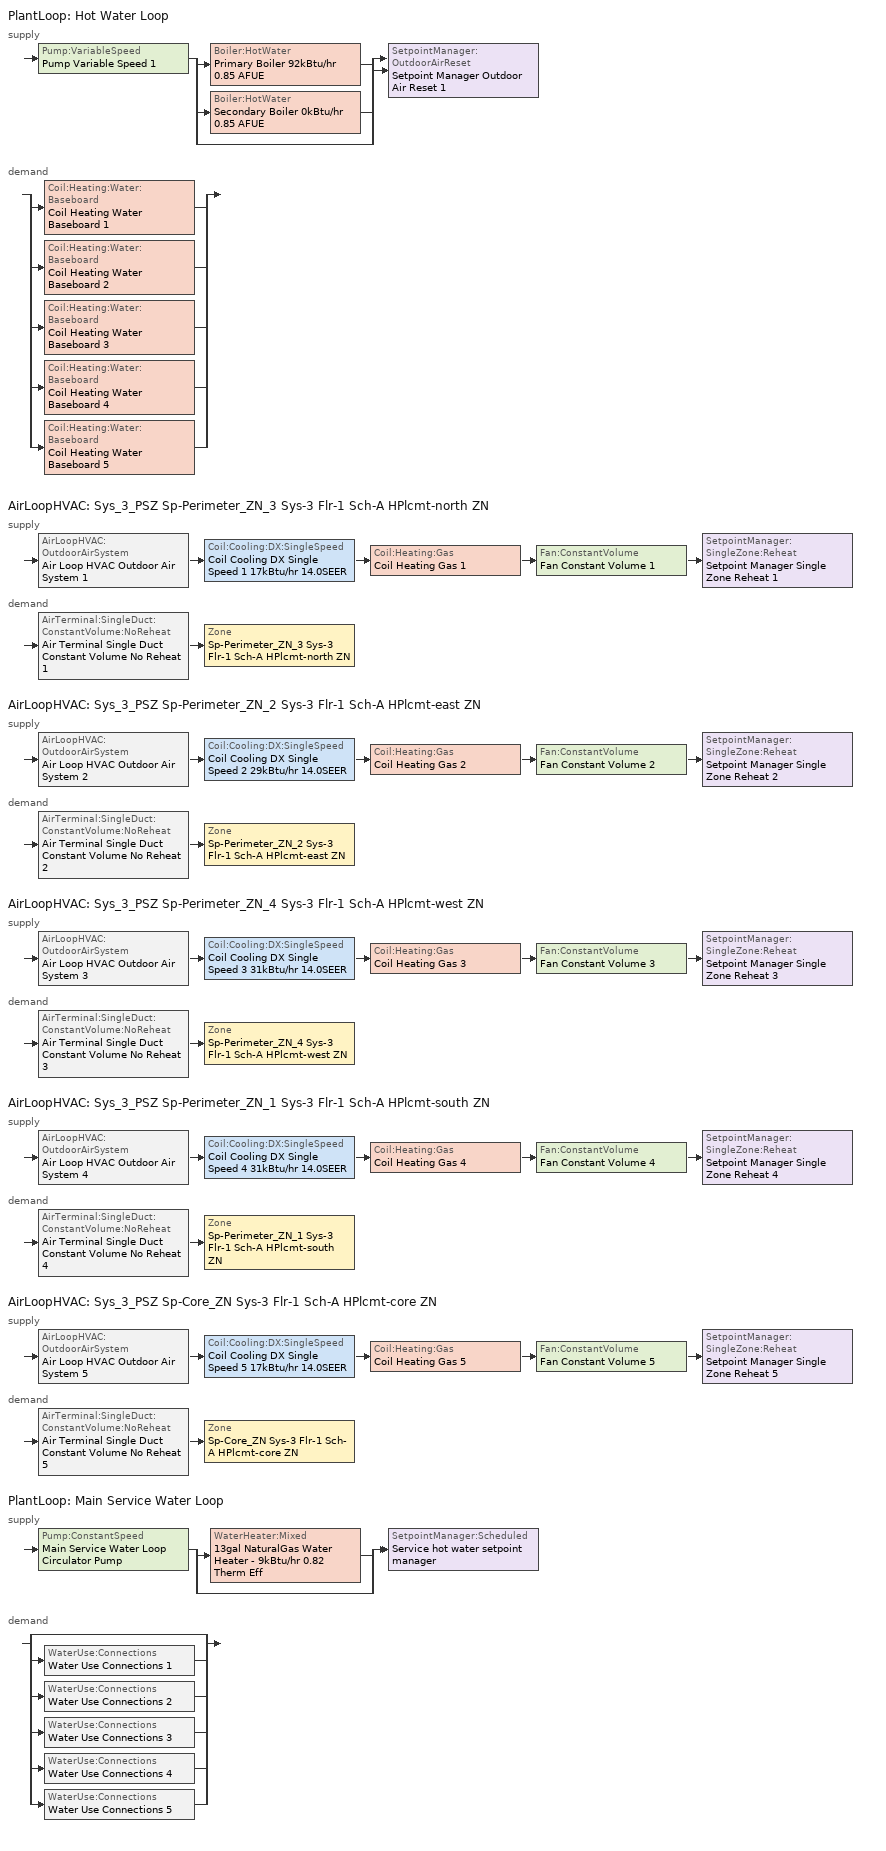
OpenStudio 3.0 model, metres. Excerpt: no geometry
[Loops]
PlantLoop 'Hot Water Loop'
 supply: Pump:VariableSpeed 'Pump Variable Speed 1' > split
  | Boiler:HotWater 'Primary Boiler 92kBtu/hr 0.85 AFUE'
  | Boiler:HotWater 'Secondary Boiler 0kBtu/hr 0.85 AFUE'
  | bypass
  join > SetpointManager:OutdoorAirReset 'Setpoint Manager Outdoor Air Reset 1'
 demand: split
  | Coil:Heating:Water:Baseboard 'Coil Heating Water Baseboard 1'
  | Coil:Heating:Water:Baseboard 'Coil Heating Water Baseboard 2'
  | Coil:Heating:Water:Baseboard 'Coil Heating Water Baseboard 3'
  | Coil:Heating:Water:Baseboard 'Coil Heating Water Baseboard 4'
  | Coil:Heating:Water:Baseboard 'Coil Heating Water Baseboard 5'
AirLoopHVAC 'Sys_3_PSZ Sp-Perimeter_ZN_3 Sys-3 Flr-1 Sch-A HPlcmt-north ZN'
 supply: AirLoopHVAC:OutdoorAirSystem 'Air Loop HVAC Outdoor Air System 1' > Coil:Cooling:DX:SingleSpeed 'Coil Cooling DX Single Speed 1 17kBtu/hr 14.0SEER' > Coil:Heating:Gas 'Coil Heating Gas 1' > Fan:ConstantVolume 'Fan Constant Volume 1' > SetpointManager:SingleZone:Reheat 'Setpoint Manager Single Zone Reheat 1'
 demand: AirTerminal:SingleDuct:ConstantVolume:NoReheat 'Air Terminal Single Duct Constant Volume No Reheat 1' > Zone 'Sp-Perimeter_ZN_3 Sys-3 Flr-1 Sch-A HPlcmt-north ZN'
AirLoopHVAC 'Sys_3_PSZ Sp-Perimeter_ZN_2 Sys-3 Flr-1 Sch-A HPlcmt-east ZN'
 supply: AirLoopHVAC:OutdoorAirSystem 'Air Loop HVAC Outdoor Air System 2' > Coil:Cooling:DX:SingleSpeed 'Coil Cooling DX Single Speed 2 29kBtu/hr 14.0SEER' > Coil:Heating:Gas 'Coil Heating Gas 2' > Fan:ConstantVolume 'Fan Constant Volume 2' > SetpointManager:SingleZone:Reheat 'Setpoint Manager Single Zone Reheat 2'
 demand: AirTerminal:SingleDuct:ConstantVolume:NoReheat 'Air Terminal Single Duct Constant Volume No Reheat 2' > Zone 'Sp-Perimeter_ZN_2 Sys-3 Flr-1 Sch-A HPlcmt-east ZN'
AirLoopHVAC 'Sys_3_PSZ Sp-Perimeter_ZN_4 Sys-3 Flr-1 Sch-A HPlcmt-west ZN'
 supply: AirLoopHVAC:OutdoorAirSystem 'Air Loop HVAC Outdoor Air System 3' > Coil:Cooling:DX:SingleSpeed 'Coil Cooling DX Single Speed 3 31kBtu/hr 14.0SEER' > Coil:Heating:Gas 'Coil Heating Gas 3' > Fan:ConstantVolume 'Fan Constant Volume 3' > SetpointManager:SingleZone:Reheat 'Setpoint Manager Single Zone Reheat 3'
 demand: AirTerminal:SingleDuct:ConstantVolume:NoReheat 'Air Terminal Single Duct Constant Volume No Reheat 3' > Zone 'Sp-Perimeter_ZN_4 Sys-3 Flr-1 Sch-A HPlcmt-west ZN'
AirLoopHVAC 'Sys_3_PSZ Sp-Perimeter_ZN_1 Sys-3 Flr-1 Sch-A HPlcmt-south ZN'
 supply: AirLoopHVAC:OutdoorAirSystem 'Air Loop HVAC Outdoor Air System 4' > Coil:Cooling:DX:SingleSpeed 'Coil Cooling DX Single Speed 4 31kBtu/hr 14.0SEER' > Coil:Heating:Gas 'Coil Heating Gas 4' > Fan:ConstantVolume 'Fan Constant Volume 4' > SetpointManager:SingleZone:Reheat 'Setpoint Manager Single Zone Reheat 4'
 demand: AirTerminal:SingleDuct:ConstantVolume:NoReheat 'Air Terminal Single Duct Constant Volume No Reheat 4' > Zone 'Sp-Perimeter_ZN_1 Sys-3 Flr-1 Sch-A HPlcmt-south ZN'
AirLoopHVAC 'Sys_3_PSZ Sp-Core_ZN Sys-3 Flr-1 Sch-A HPlcmt-core ZN'
 supply: AirLoopHVAC:OutdoorAirSystem 'Air Loop HVAC Outdoor Air System 5' > Coil:Cooling:DX:SingleSpeed 'Coil Cooling DX Single Speed 5 17kBtu/hr 14.0SEER' > Coil:Heating:Gas 'Coil Heating Gas 5' > Fan:ConstantVolume 'Fan Constant Volume 5' > SetpointManager:SingleZone:Reheat 'Setpoint Manager Single Zone Reheat 5'
 demand: AirTerminal:SingleDuct:ConstantVolume:NoReheat 'Air Terminal Single Duct Constant Volume No Reheat 5' > Zone 'Sp-Core_ZN Sys-3 Flr-1 Sch-A HPlcmt-core ZN'
PlantLoop 'Main Service Water Loop'
 supply: Pump:ConstantSpeed 'Main Service Water Loop Circulator Pump' > split
  | WaterHeater:Mixed '13gal NaturalGas Water Heater - 9kBtu/hr 0.82 Therm Eff'
  | bypass
  join > SetpointManager:Scheduled 'Service hot water setpoint manager'
 demand: split
  | bypass
  | WaterUse:Connections 'Water Use Connections 1'
  | WaterUse:Connections 'Water Use Connections 2'
  | WaterUse:Connections 'Water Use Connections 3'
  | WaterUse:Connections 'Water Use Connections 4'
  | WaterUse:Connections 'Water Use Connections 5'
[Sizing:Zone] Zone Cooling Design Supply Air Temperature Input Method=SupplyAirTemperature; Zone Cooling Design Supply Air Temperature {C}=13; Zone Cooling Design Supply Air Temperature Difference {deltaC}=11.11; Zone Heating Design Supply Air Temperature Input Method=SupplyAirTemperature; Zone Heating Design Supply Air Temperature {C}=43; Zone Heating Design Supply Air Temperature Difference {deltaC}=11.11; Zone Cooling Design Supply Air Humidity Ratio {kg-H2O/kg-air}=0.0085; Zone Heating Design Supply Air Humidity Ratio {kg-H2O/kg-air}=0.008; Zone Heating Sizing Factor=1.3; Zone Cooling Sizing Factor=1.1; Cooling Design Air Flow Method=DesignDay; Heating Design Air Flow Method=DesignDay; Account for Dedicated Outdoor Air System=No; Dedicated Outdoor Air System Control Strategy=NeutralSupplyAir; Dedicated Outdoor Air Low Setpoint Temperature for Design {C}=autosize; Dedicated Outdoor Air High Setpoint Temperature for Design {C}=autosize
Sp-Perimeter_ZN_3 Sys-3 Flr-1 Sch-A HPlcmt-north ZN; Sp-Perimeter_ZN_2 Sys-3 Flr-1 Sch-A HPlcmt-east ZN; Sp-Perimeter_ZN_4 Sys-3 Flr-1 Sch-A HPlcmt-west ZN; Sp-Perimeter_ZN_1 Sys-3 Flr-1 Sch-A HPlcmt-south ZN; Sp-Core_ZN Sys-3 Flr-1 Sch-A HPlcmt-core ZN
[Zone equipment]
Sp-Perimeter_ZN_3 Sys-3 Flr-1 Sch-A HPlcmt-north ZN: Air Terminal Single Duct Constant Volume No Reheat 1, Zone HVAC Baseboard Convective Water 1
Sp-Perimeter_ZN_2 Sys-3 Flr-1 Sch-A HPlcmt-east ZN: Air Terminal Single Duct Constant Volume No Reheat 2, Zone HVAC Baseboard Convective Water 2
Sp-Perimeter_ZN_4 Sys-3 Flr-1 Sch-A HPlcmt-west ZN: Air Terminal Single Duct Constant Volume No Reheat 3, Zone HVAC Baseboard Convective Water 3
Sp-Perimeter_ZN_1 Sys-3 Flr-1 Sch-A HPlcmt-south ZN: Air Terminal Single Duct Constant Volume No Reheat 4, Zone HVAC Baseboard Convective Water 4
Sp-Core_ZN Sys-3 Flr-1 Sch-A HPlcmt-core ZN: Air Terminal Single Duct Constant Volume No Reheat 5, Zone HVAC Baseboard Convective Water 5
[PlantLoop] Glycol Concentration=0; Plant Loop Volume {m3}=Autocalculate; Load Distribution Scheme=Optimal
Name | Fluid Type | Maximum Loop Temperature {C} | Minimum Loop Temperature {C}
Hot Water Loop | Water
Main Service Water Loop |  | 60 | 10
[Sizing:Plant] Loop Type=Heating; Sizing Option=NonCoincident; Zone Timesteps in Averaging Window=1; Coincident Sizing Factor Mode=None
Name | Design Loop Exit Temperature {C} | Loop Design Temperature Difference {deltaC}
Hot Water Loop | 82 | 16
Main Service Water Loop | 60 | 5
[Pump:VariableSpeed]
Pump Variable Speed 1: Motor Efficiency=0.855; Pump Control Type=Intermittent; Skin Loss Radiative Fraction=0.5; Design Power Sizing Method=PowerPerFlowPerPressure; Design Electric Power per Unit Flow Rate {W/(m3/s)}=348701.1; Design Shaft Power per Unit Flow Rate per Unit Head {W-s/m3-Pa}=1.43473; Design Minimum Flow Rate Fraction=0
[Boiler:HotWater] Fuel Type=NaturalGas; Nominal Thermal Efficiency=0.85; Normalized Boiler Efficiency Curve=BOILER-EFFFPLR-NECB2011; Water Outlet Upper Temperature Limit {C}=99; Boiler Flow Mode=ConstantFlow; Parasitic Electric Load {W}=0; Sizing Factor=1
Name | Nominal Capacity {W}
Primary Boiler 92kBtu/hr 0.85 AFUE | 26910.7
Secondary Boiler 0kBtu/hr 0.85 AFUE | 0.001
[SetpointManager:OutdoorAirReset]
Setpoint Manager Outdoor Air Reset 1: Control Variable=Temperature; Setpoint at Outdoor Low Temperature {C}=82; Outdoor Low Temperature {C}=-16; Setpoint at Outdoor High Temperature {C}=60; Outdoor High Temperature {C}=0
[AirLoopHVAC] Design Supply Air Flow Rate {m3/s}=AutoSize
Name | Availability Schedule
Sys_3_PSZ Sp-Perimeter_ZN_3 Sys-3 Flr-1 Sch-A HPlcmt-north ZN | Sys_3_PSZ Sp-Perimeter_ZN_3 Sys-3 Flr-1 Sch-A HPlcmt-north ZN Occ Sch
Sys_3_PSZ Sp-Perimeter_ZN_2 Sys-3 Flr-1 Sch-A HPlcmt-east ZN | Sys_3_PSZ Sp-Perimeter_ZN_2 Sys-3 Flr-1 Sch-A HPlcmt-east ZN Occ Sch
Sys_3_PSZ Sp-Perimeter_ZN_4 Sys-3 Flr-1 Sch-A HPlcmt-west ZN | Sys_3_PSZ Sp-Perimeter_ZN_4 Sys-3 Flr-1 Sch-A HPlcmt-west ZN Occ Sch
Sys_3_PSZ Sp-Perimeter_ZN_1 Sys-3 Flr-1 Sch-A HPlcmt-south ZN | Sys_3_PSZ Sp-Perimeter_ZN_1 Sys-3 Flr-1 Sch-A HPlcmt-south ZN Occ Sch
Sys_3_PSZ Sp-Core_ZN Sys-3 Flr-1 Sch-A HPlcmt-core ZN | Sys_3_PSZ Sp-Core_ZN Sys-3 Flr-1 Sch-A HPlcmt-core ZN Occ Sch
[Sizing:System] Type of Load to Size On=Sensible; Design Outdoor Air Flow Rate {m3/s}=Autosize; Central Heating Maximum System Air Flow Ratio=1; Preheat Design Temperature {C}=7; Preheat Design Humidity Ratio {kg-H2O/kg-Air}=0.008; Precool Design Temperature {C}=13; Precool Design Humidity Ratio {kg-H2O/kg-Air}=0.008; Central Cooling Design Supply Air Temperature {C}=13; Central Heating Design Supply Air Temperature {C}=43; Sizing Option=NonCoincident; 100% Outdoor Air in Cooling=No; 100% Outdoor Air in Heating=No; Central Cooling Design Supply Air Humidity Ratio {kg-H2O/kg-Air}=0.0085; Central Heating Design Supply Air Humidity Ratio {kg-H2O/kg-Air}=0.008; Cooling Design Air Flow Method=DesignDay; Cooling Design Air Flow Rate {m3/s}=0; Heating Design Air Flow Method=DesignDay; Heating Design Air Flow Rate {m3/s}=0; System Outdoor Air Method=ZoneSum; Zone Maximum Outdoor Air Fraction=1; Cooling Supply Air Flow Rate Per Floor Area {m3/s-m2}=0.00996765; Cooling Fraction of Autosized Cooling Supply Air Flow Rate=1; Cooling Supply Air Flow Rate Per Unit Cooling Capacity {m3/s-W}=3.94755e-05; Heating Supply Air Flow Rate Per Floor Area {m3/s-m2}=0.00996765; Heating Fraction of Autosized Heating Supply Air Flow Rate=1; Heating Fraction of Autosized Cooling Supply Air Flow Rate=1; Heating Supply Air Flow Rate Per Unit Heating Capacity {m3/s-W}=3.15882e-05; Cooling Design Capacity Method=CoolingDesignCapacity; Cooling Design Capacity {W}=autosize; Cooling Design Capacity Per Floor Area {W/m2}=234.7; Fraction of Autosized Cooling Design Capacity=1; Heating Design Capacity Method=HeatingDesignCapacity; Heating Design Capacity {W}=autosize; Heating Design Capacity Per Floor Area {W/m2}=157; Fraction of Autosized Heating Design Capacity=1; Central Cooling Capacity Control Method=OnOff
Sys_3_PSZ Sp-Perimeter_ZN_3 Sys-3 Flr-1 Sch-A HPlcmt-north ZN; Sys_3_PSZ Sp-Perimeter_ZN_2 Sys-3 Flr-1 Sch-A HPlcmt-east ZN; Sys_3_PSZ Sp-Perimeter_ZN_4 Sys-3 Flr-1 Sch-A HPlcmt-west ZN; Sys_3_PSZ Sp-Perimeter_ZN_1 Sys-3 Flr-1 Sch-A HPlcmt-south ZN; Sys_3_PSZ Sp-Core_ZN Sys-3 Flr-1 Sch-A HPlcmt-core ZN
[Fan:ConstantVolume] Availability Schedule=Always On Discrete; Fan Total Efficiency=0.39975; Pressure Rise {Pa}=640; Maximum Flow Rate {m3/s}=AutoSize; Motor Efficiency=0.615
Fan Constant Volume 1; Fan Constant Volume 2; Fan Constant Volume 3; Fan Constant Volume 4; Fan Constant Volume 5
[Coil:Heating:Gas] Availability Schedule=Always On Discrete; Gas Burner Efficiency=0.924; Nominal Capacity {W}=AutoSize; Parasitic Electric Load {W}=0; Part Load Fraction Correlation Curve=FURNACE-EFFPLR-NECB2011; Parasitic Gas Load {W}=0
Coil Heating Gas 1; Coil Heating Gas 2; Coil Heating Gas 3; Coil Heating Gas 4; Coil Heating Gas 5
[Coil:Cooling:DX:SingleSpeed] Availability Schedule=Always On Discrete; Rated Total Cooling Capacity {W}=autosize; Rated Sensible Heat Ratio=autosize; Rated COP {W/W}=4.11713; Rated Air Flow Rate {m3/s}=autosize; Rated Evaporator Fan Power Per Volume Flow Rate {W/(m3/s)}=773.3; Total Cooling Capacity Function of Temperature Curve=DXCOOL-NECB2011-REF-CAPFT; Total Cooling Capacity Function of Flow Fraction Curve=DXCOOL-NECB2011-REF-CAPFFLOW; Energy Input Ratio Function of Temperature Curve=DXCOOL-NECB2011-REF-COOLEIRFT; Energy Input Ratio Function of Flow Fraction Curve=DXCOOL-NECB2011-REF-COOLEIRFFLOW; Part Load Fraction Correlation Curve=DXCOOL-NECB2011-REF-COOLPLFFPLR; Condenser Type=AirCooled; Evaporative Condenser Effectiveness=0; Evaporative Condenser Air Flow Rate {m3/s}=Autosize; Evaporative Condenser Pump Rated Power Consumption {W}=Autosize; Crankcase Heater Capacity {W}=0; Maximum Outdoor Dry-Bulb Temperature for Crankcase Heater Operation {C}=0; Basin Heater Capacity {W/K}=0; Basin Heater Setpoint Temperature {C}=10
Coil Cooling DX Single Speed 1 17kBtu/hr 14.0SEER; Coil Cooling DX Single Speed 2 29kBtu/hr 14.0SEER; Coil Cooling DX Single Speed 3 31kBtu/hr 14.0SEER; Coil Cooling DX Single Speed 4 31kBtu/hr 14.0SEER; Coil Cooling DX Single Speed 5 17kBtu/hr 14.0SEER
[Controller:OutdoorAir] Minimum Outdoor Air Flow Rate {m3/s}=autosize; Maximum Outdoor Air Flow Rate {m3/s}=Autosize; Economizer Control Type=NoEconomizer; Economizer Control Action Type=ModulateFlow; Economizer Maximum Limit Dry-Bulb Temperature {C}=28; Economizer Maximum Limit Enthalpy {J/kg}=64000; Economizer Minimum Limit Dry-Bulb Temperature {C}=-100; Lockout Type=NoLockout; Minimum Limit Type=FixedMinimum; High Humidity Control=No; Heat Recovery Bypass Control Type=BypassWhenOAFlowGreaterThanMinimum
Name | Minimum Outdoor Air Schedule | Controller Mechanical Ventilation
Controller Outdoor Air 1 | Sys_3_PSZ Sp-Perimeter_ZN_3 Sys-3 Flr-1 Sch-A HPlcmt-north ZN Occ Sch | Controller Mechanical Ventilation 1
Controller Outdoor Air 2 | Sys_3_PSZ Sp-Perimeter_ZN_2 Sys-3 Flr-1 Sch-A HPlcmt-east ZN Occ Sch | Controller Mechanical Ventilation 2
Controller Outdoor Air 3 | Sys_3_PSZ Sp-Perimeter_ZN_4 Sys-3 Flr-1 Sch-A HPlcmt-west ZN Occ Sch | Controller Mechanical Ventilation 3
Controller Outdoor Air 4 | Sys_3_PSZ Sp-Perimeter_ZN_1 Sys-3 Flr-1 Sch-A HPlcmt-south ZN Occ Sch | Controller Mechanical Ventilation 4
Controller Outdoor Air 5 | Sys_3_PSZ Sp-Core_ZN Sys-3 Flr-1 Sch-A HPlcmt-core ZN Occ Sch | Controller Mechanical Ventilation 5
[Controller:MechanicalVentilation] Availability Schedule=Always On Discrete; System Outdoor Air Method=ZoneSum
Controller Mechanical Ventilation 1; Controller Mechanical Ventilation 2; Controller Mechanical Ventilation 3; Controller Mechanical Ventilation 4; Controller Mechanical Ventilation 5
[AirLoopHVAC:OutdoorAirSystem]
Name | Controller
Air Loop HVAC Outdoor Air System 1 | Controller Outdoor Air 1
Air Loop HVAC Outdoor Air System 2 | Controller Outdoor Air 2
Air Loop HVAC Outdoor Air System 3 | Controller Outdoor Air 3
Air Loop HVAC Outdoor Air System 4 | Controller Outdoor Air 4
Air Loop HVAC Outdoor Air System 5 | Controller Outdoor Air 5
[SetpointManager:SingleZone:Reheat] Minimum Supply Air Temperature {C}=13; Maximum Supply Air Temperature {C}=43
Name | Control Zone
Setpoint Manager Single Zone Reheat 1 | Sp-Perimeter_ZN_3 Sys-3 Flr-1 Sch-A HPlcmt-north ZN
Setpoint Manager Single Zone Reheat 2 | Sp-Perimeter_ZN_2 Sys-3 Flr-1 Sch-A HPlcmt-east ZN
Setpoint Manager Single Zone Reheat 3 | Sp-Perimeter_ZN_4 Sys-3 Flr-1 Sch-A HPlcmt-west ZN
Setpoint Manager Single Zone Reheat 4 | Sp-Perimeter_ZN_1 Sys-3 Flr-1 Sch-A HPlcmt-south ZN
Setpoint Manager Single Zone Reheat 5 | Sp-Core_ZN Sys-3 Flr-1 Sch-A HPlcmt-core ZN
[AirTerminal:SingleDuct:ConstantVolume:NoReheat] Availability Schedule=Always On Discrete; Maximum Air Flow Rate {m3/s}=AutoSize
Air Terminal Single Duct Constant Volume No Reheat 1; Air Terminal Single Duct Constant Volume No Reheat 2; Air Terminal Single Duct Constant Volume No Reheat 3; Air Terminal Single Duct Constant Volume No Reheat 4; Air Terminal Single Duct Constant Volume No Reheat 5
[Coil:Heating:Water:Baseboard] Heating Design Capacity Method=HeatingDesignCapacity; Heating Design Capacity {W}=autosize; Heating Design Capacity Per Floor Area {W/m2}=0; Fraction of Autosized Heating Design Capacity=0.8
Coil Heating Water Baseboard 1; Coil Heating Water Baseboard 2; Coil Heating Water Baseboard 3; Coil Heating Water Baseboard 4; Coil Heating Water Baseboard 5
[ZoneHVAC:Baseboard:Convective:Water] Availability Schedule=Always On Discrete
Name | Heating Coil
Zone HVAC Baseboard Convective Water 1 | Coil Heating Water Baseboard 1
Zone HVAC Baseboard Convective Water 2 | Coil Heating Water Baseboard 2
Zone HVAC Baseboard Convective Water 3 | Coil Heating Water Baseboard 3
Zone HVAC Baseboard Convective Water 4 | Coil Heating Water Baseboard 4
Zone HVAC Baseboard Convective Water 5 | Coil Heating Water Baseboard 5
[SetpointManager:Scheduled]
Service hot water setpoint manager: Control Variable=Temperature; Schedule=Service Water Loop Temp - 140F
[Pump:ConstantSpeed]
Main Service Water Loop Circulator Pump: Rated Flow Rate {m3/s}=autosize; Rated Pump Head {Pa}=41.0142; Rated Power Consumption {W}=autosize; Motor Efficiency=0.7; Fraction of Motor Inefficiencies to Fluid Stream=0; Pump Control Type=Intermittent; Design Power Sizing Method=PowerPerFlowPerPressure; Design Electric Power per Unit Flow Rate {W/(m3/s)}=348701.1; Design Shaft Power per Unit Flow Rate per Unit Head {W-s/m3-Pa}=1.28205
[WaterHeater:Mixed]
13gal NaturalGas Water Heater - 9kBtu/hr 0.82 Therm Eff: Tank Volume {m3}=0.0483791; Setpoint Temperature Schedule=Service Water Loop Temp - 140F; Deadband Temperature Difference {deltaC}=2; Maximum Temperature Limit {C}=60; Heater Control Type=Cycle; Heater Maximum Capacity {W}=2527.81; Heater Fuel Type=NaturalGas; Heater Thermal Efficiency=0.82; Part Load Factor Curve=SWH-EFFFPLR-NECB2011; Off Cycle Parasitic Fuel Consumption Rate {W}=12.8625; Off Cycle Parasitic Fuel Type=NaturalGas; Off Cycle Parasitic Heat Fraction to Tank=0.8; On Cycle Parasitic Fuel Consumption Rate {W}=12.8625; On Cycle Parasitic Fuel Type=NaturalGas; On Cycle Parasitic Heat Fraction to Tank=0; Ambient Temperature Indicator=Schedule; Ambient Temperature Schedule=Water Heater Ambient Temp Schedule - 70f; Off Cycle Loss Coefficient to Ambient Temperature {W/K}=0.503439; On Cycle Loss Coefficient to Ambient Temperature {W/K}=0.503439; Use Side Effectiveness=1; Source Side Effectiveness=1; Use Side Design Flow Rate {m3/s}=autosize; Source Side Design Flow Rate {m3/s}=autosize; Indirect Water Heating Recovery Time {hr}=1.5; Source Side Flow Control Mode=IndirectHeatPrimarySetpoint
[WaterUse:Connections]
Name | Water Use Equipment Name 1
Water Use Connections 1 | Core_zn Service Water Use 0.06gal/min
Water Use Connections 2 | Perimeter_zn_1 Service Water Use 0.04gal/min
Water Use Connections 3 | Perimeter_zn_2 Service Water Use 0.03gal/min
Water Use Connections 4 | Perimeter_zn_3 Service Water Use 0.04gal/min
Water Use Connections 5 | Perimeter_zn_4 Service Water Use 0.03gal/min
[WaterUse:Equipment:Definition]
Name | Peak Flow Rate {m3/s} | Target Temperature Schedule | Sensible Fraction Schedule | Latent Fraction Schedule
Core_zn Service Water Use Def 0.06gal/min | 3.57689e-06 | Schedule Ruleset 5 | Schedule Ruleset 3 | Schedule Ruleset 4
Perimeter_zn_1 Service Water Use Def 0.04gal/min | 2.71152e-06 | Schedule Ruleset 8 | Schedule Ruleset 6 | Schedule Ruleset 7
Perimeter_zn_2 Service Water Use Def 0.03gal/min | 1.60851e-06 | Schedule Ruleset 11 | Schedule Ruleset 9 | Schedule Ruleset 10
Perimeter_zn_3 Service Water Use Def 0.04gal/min | 2.71152e-06 | Schedule Ruleset 14 | Schedule Ruleset 12 | Schedule Ruleset 13
Perimeter_zn_4 Service Water Use Def 0.03gal/min | 1.60851e-06 | Schedule Ruleset 17 | Schedule Ruleset 15 | Schedule Ruleset 16
[WaterUse:Equipment] Flow Rate Fraction Schedule=NECB-A-Service Water Heating
Name | Water Use Equipment Definition | Space
Core_zn Service Water Use 0.06gal/min | Core_zn Service Water Use Def 0.06gal/min | Core_ZN
Perimeter_zn_1 Service Water Use 0.04gal/min | Perimeter_zn_1 Service Water Use Def 0.04gal/min | Perimeter_ZN_1
Perimeter_zn_2 Service Water Use 0.03gal/min | Perimeter_zn_2 Service Water Use Def 0.03gal/min | Perimeter_ZN_2
Perimeter_zn_3 Service Water Use 0.04gal/min | Perimeter_zn_3 Service Water Use Def 0.04gal/min | Perimeter_ZN_3
Perimeter_zn_4 Service Water Use 0.03gal/min | Perimeter_zn_4 Service Water Use Def 0.03gal/min | Perimeter_ZN_4
[Schedule:Constant]
Always On Discrete: Value=1
[Schedule:Ruleset]
Name | Default Day Schedule | Summer Design Day Schedule | Winter Design Day Schedule
Service Water Loop Temp - 140F | Service Water Loop Temp - 140F Default
Water Heater Ambient Temp Schedule - 70f | Water Heater Ambient Temp Schedule - 70f Default
Schedule Ruleset 3 | Schedule Day 5
Schedule Ruleset 4 | Schedule Day 6
Schedule Ruleset 5 | Schedule Day 7
NECB-A-Service Water Heating | NECB-A-Service Water Heating Default
Schedule Ruleset 6 | Schedule Day 8
Schedule Ruleset 7 | Schedule Day 9
Schedule Ruleset 8 | Schedule Day 10
Schedule Ruleset 9 | Schedule Day 11
Schedule Ruleset 10 | Schedule Day 12
Schedule Ruleset 11 | Schedule Day 13
Schedule Ruleset 12 | Schedule Day 14
Schedule Ruleset 13 | Schedule Day 15
Schedule Ruleset 14 | Schedule Day 16
Schedule Ruleset 15 | Schedule Day 17
Schedule Ruleset 16 | Schedule Day 18
Schedule Ruleset 17 | Schedule Day 19
Sys_3_PSZ Sp-Core_ZN Sys-3 Flr-1 Sch-A HPlcmt-core ZN Occ Sch | Sys_3_PSZ Sp-Core_ZN Sys-3 Flr-1 Sch-A HPlcmt-core ZN Occ Sch Default | Sys_3_PSZ Sp-Core_ZN Sys-3 Flr-1 Sch-A HPlcmt-core ZN Occ Sch Summer Design Day | Sys_3_PSZ Sp-Core_ZN Sys-3 Flr-1 Sch-A HPlcmt-core ZN Occ Sch Winter Design Day
Sys_3_PSZ Sp-Perimeter_ZN_1 Sys-3 Flr-1 Sch-A HPlcmt-south ZN Occ Sch | Sys_3_PSZ Sp-Perimeter_ZN_1 Sys-3 Flr-1 Sch-A HPlcmt-south ZN Occ Sch Default | Sys_3_PSZ Sp-Perimeter_ZN_1 Sys-3 Flr-1 Sch-A HPlcmt-south ZN Occ Sch Summer Design Day | Sys_3_PSZ Sp-Perimeter_ZN_1 Sys-3 Flr-1 Sch-A HPlcmt-south ZN Occ Sch Winter Design Day
Sys_3_PSZ Sp-Perimeter_ZN_2 Sys-3 Flr-1 Sch-A HPlcmt-east ZN Occ Sch | Sys_3_PSZ Sp-Perimeter_ZN_2 Sys-3 Flr-1 Sch-A HPlcmt-east ZN Occ Sch Default | Sys_3_PSZ Sp-Perimeter_ZN_2 Sys-3 Flr-1 Sch-A HPlcmt-east ZN Occ Sch Summer Design Day | Sys_3_PSZ Sp-Perimeter_ZN_2 Sys-3 Flr-1 Sch-A HPlcmt-east ZN Occ Sch Winter Design Day
Sys_3_PSZ Sp-Perimeter_ZN_3 Sys-3 Flr-1 Sch-A HPlcmt-north ZN Occ Sch | Sys_3_PSZ Sp-Perimeter_ZN_3 Sys-3 Flr-1 Sch-A HPlcmt-north ZN Occ Sch Default | Sys_3_PSZ Sp-Perimeter_ZN_3 Sys-3 Flr-1 Sch-A HPlcmt-north ZN Occ Sch Summer Design Day | Sys_3_PSZ Sp-Perimeter_ZN_3 Sys-3 Flr-1 Sch-A HPlcmt-north ZN Occ Sch Winter Design Day
Sys_3_PSZ Sp-Perimeter_ZN_4 Sys-3 Flr-1 Sch-A HPlcmt-west ZN Occ Sch | Sys_3_PSZ Sp-Perimeter_ZN_4 Sys-3 Flr-1 Sch-A HPlcmt-west ZN Occ Sch Default | Sys_3_PSZ Sp-Perimeter_ZN_4 Sys-3 Flr-1 Sch-A HPlcmt-west ZN Occ Sch Summer Design Day | Sys_3_PSZ Sp-Perimeter_ZN_4 Sys-3 Flr-1 Sch-A HPlcmt-west ZN Occ Sch Winter Design Day
[Schedule:Day]
Service Water Loop Temp - 140F Default; Schedule Day 7; Schedule Day 10; Schedule Day 13; Schedule Day 16; Schedule Day 19: 24, 0, 60
Water Heater Ambient Temp Schedule - 70f Default: 24, 0, 21.1111
Schedule Day 5; Schedule Day 8; Schedule Day 11; Schedule Day 14; Schedule Day 17: 24, 0, 0.2
Schedule Day 6; NECB-A-Service Water Heating Sat Day; NECB-A-Service Water Heating Sun|Hol Day; Schedule Day 9; Schedule Day 12; Schedule Day 15; Schedule Day 18: 24, 0, 0.05
NECB-A-Service Water Heating Default; NECB-A-Service Water Heating Default|Wkdy Day: 7, 0, 0.05, 8, 0, 0.1, 10, 0, 0.5, 16, 0, 0.9, 17, 0, 0.7, 18, 0, 0.5, 19, 0, 0.3, 22, 0, 0.2, 24, 0, 0.05
Sys_3_PSZ Sp-Core_ZN Sys-3 Flr-1 Sch-A HPlcmt-core ZN Occ Sch Default; Sys_3_PSZ Sp-Perimeter_ZN_1 Sys-3 Flr-1 Sch-A HPlcmt-south ZN Occ Sch Default; Sys_3_PSZ Sp-Perimeter_ZN_2 Sys-3 Flr-1 Sch-A HPlcmt-east ZN Occ Sch Default; Sys_3_PSZ Sp-Perimeter_ZN_3 Sys-3 Flr-1 Sch-A HPlcmt-north ZN Occ Sch Default; Sys_3_PSZ Sp-Perimeter_ZN_4 Sys-3 Flr-1 Sch-A HPlcmt-west ZN Occ Sch Default: 8, 0, 0, 19, 0, 1, 24, 0, 0
Sys_3_PSZ Sp-Core_ZN Sys-3 Flr-1 Sch-A HPlcmt-core ZN Occ Sch Winter Design Day; Sys_3_PSZ Sp-Core_ZN Sys-3 Flr-1 Sch-A HPlcmt-core ZN Occ Sch Summer Design Day; Sys_3_PSZ Sp-Perimeter_ZN_1 Sys-3 Flr-1 Sch-A HPlcmt-south ZN Occ Sch Winter Design Day; Sys_3_PSZ Sp-Perimeter_ZN_1 Sys-3 Flr-1 Sch-A HPlcmt-south ZN Occ Sch Summer Design Day; Sys_3_PSZ Sp-Perimeter_ZN_2 Sys-3 Flr-1 Sch-A HPlcmt-east ZN Occ Sch Winter Design Day; Sys_3_PSZ Sp-Perimeter_ZN_2 Sys-3 Flr-1 Sch-A HPlcmt-east ZN Occ Sch Summer Design Day; Sys_3_PSZ Sp-Perimeter_ZN_3 Sys-3 Flr-1 Sch-A HPlcmt-north ZN Occ Sch Winter Design Day; Sys_3_PSZ Sp-Perimeter_ZN_3 Sys-3 Flr-1 Sch-A HPlcmt-north ZN Occ Sch Summer Design Day; Sys_3_PSZ Sp-Perimeter_ZN_4 Sys-3 Flr-1 Sch-A HPlcmt-west ZN Occ Sch Winter Design Day; Sys_3_PSZ Sp-Perimeter_ZN_4 Sys-3 Flr-1 Sch-A HPlcmt-west ZN Occ Sch Summer Design Day: 24, 0, 1
Sys_3_PSZ Sp-Core_ZN Sys-3 Flr-1 Sch-A HPlcmt-core ZN Occ Sch Sunday; Sys_3_PSZ Sp-Perimeter_ZN_1 Sys-3 Flr-1 Sch-A HPlcmt-south ZN Occ Sch Sunday; Sys_3_PSZ Sp-Perimeter_ZN_2 Sys-3 Flr-1 Sch-A HPlcmt-east ZN Occ Sch Sunday; Sys_3_PSZ Sp-Perimeter_ZN_3 Sys-3 Flr-1 Sch-A HPlcmt-north ZN Occ Sch Sunday; Sys_3_PSZ Sp-Perimeter_ZN_4 Sys-3 Flr-1 Sch-A HPlcmt-west ZN Occ Sch Sunday: 24, 0, 0
[Schedule:Rule] Date Specification Type=DateRange; Start Month=1; Start Day=1; End Month=12; End Day=31
Name | Schedule Ruleset | Rule Order | Day Schedule | Apply Monday | Apply Tuesday | Apply Wednesday | Apply Thursday | Apply Friday | Apply Saturday | Apply Sunday
Schedule Rule 17 | NECB-A-Service Water Heating | 2 | NECB-A-Service Water Heating Default|Wkdy Day | Yes | Yes | Yes | Yes | Yes
Schedule Rule 18 | NECB-A-Service Water Heating | 1 | NECB-A-Service Water Heating Sat Day |  |  |  |  |  | Yes
Schedule Rule 19 | NECB-A-Service Water Heating | 0 | NECB-A-Service Water Heating Sun|Hol Day |  |  |  |  |  |  | Yes
Sys_3_PSZ Sp-Core_ZN Sys-3 Flr-1 Sch-A HPlcmt-core ZN Occ Sch Sunday Rule | Sys_3_PSZ Sp-Core_ZN Sys-3 Flr-1 Sch-A HPlcmt-core ZN Occ Sch | 0 | Sys_3_PSZ Sp-Core_ZN Sys-3 Flr-1 Sch-A HPlcmt-core ZN Occ Sch Sunday |  |  |  |  |  | Yes | Yes
Sys_3_PSZ Sp-Perimeter_ZN_1 Sys-3 Flr-1 Sch-A HPlcmt-south ZN Occ Sch Sunday Rule | Sys_3_PSZ Sp-Perimeter_ZN_1 Sys-3 Flr-1 Sch-A HPlcmt-south ZN Occ Sch | 0 | Sys_3_PSZ Sp-Perimeter_ZN_1 Sys-3 Flr-1 Sch-A HPlcmt-south ZN Occ Sch Sunday |  |  |  |  |  | Yes | Yes
Sys_3_PSZ Sp-Perimeter_ZN_2 Sys-3 Flr-1 Sch-A HPlcmt-east ZN Occ Sch Sunday Rule | Sys_3_PSZ Sp-Perimeter_ZN_2 Sys-3 Flr-1 Sch-A HPlcmt-east ZN Occ Sch | 0 | Sys_3_PSZ Sp-Perimeter_ZN_2 Sys-3 Flr-1 Sch-A HPlcmt-east ZN Occ Sch Sunday |  |  |  |  |  | Yes | Yes
Sys_3_PSZ Sp-Perimeter_ZN_3 Sys-3 Flr-1 Sch-A HPlcmt-north ZN Occ Sch Sunday Rule | Sys_3_PSZ Sp-Perimeter_ZN_3 Sys-3 Flr-1 Sch-A HPlcmt-north ZN Occ Sch | 0 | Sys_3_PSZ Sp-Perimeter_ZN_3 Sys-3 Flr-1 Sch-A HPlcmt-north ZN Occ Sch Sunday |  |  |  |  |  | Yes | Yes
Sys_3_PSZ Sp-Perimeter_ZN_4 Sys-3 Flr-1 Sch-A HPlcmt-west ZN Occ Sch Sunday Rule | Sys_3_PSZ Sp-Perimeter_ZN_4 Sys-3 Flr-1 Sch-A HPlcmt-west ZN Occ Sch | 0 | Sys_3_PSZ Sp-Perimeter_ZN_4 Sys-3 Flr-1 Sch-A HPlcmt-west ZN Occ Sch Sunday |  |  |  |  |  | Yes | Yes
[Curve:Biquadratic] Minimum Value of x=13; Maximum Value of x=24; Minimum Value of y=24; Maximum Value of y=46
Name | Coefficient1 Constant | Coefficient2 x | Coefficient3 x**2 | Coefficient4 y | Coefficient5 y**2 | Coefficient6 x*y
DXCOOL-NECB2011-REF-CAPFT | 0.867905 | 0.0142459 | 0.00055436 | -0.0075575 | 3.3e-05 | -0.0001918
DXCOOL-NECB2011-REF-COOLEIRFT | 0.116936 | 0.0284933 | -0.0004112 | 0.0214108 | 0.00016103 | -0.0006791
[Curve:Quadratic] Coefficient1 Constant=1; Coefficient2 x=0; Coefficient3 x**2=0; Minimum Value of x=0; Maximum Value of x=1
DXCOOL-NECB2011-REF-CAPFFLOW; DXCOOL-NECB2011-REF-COOLEIRFFLOW
[Curve:Cubic] Maximum Value of x=1
Name | Coefficient1 Constant | Coefficient2 x | Coefficient3 x**2 | Coefficient4 x**3 | Minimum Value of x
DXCOOL-NECB2011-REF-COOLPLFFPLR | 0.0277 | 4.9151 | -8.184 | 4.2702 | 0.7
BOILER-EFFFPLR-NECB2011 | 0.2901 | 2.6664 | -3.764 | 1.82 | 0
SWH-EFFFPLR-NECB2011 | 0.7576 | 1.0071 | -1.4443 | 0.6844 | 0
FURNACE-EFFPLR-NECB2011 | 0.7277 | 1.0667 | -1.5174 | 0.7282 | 0
